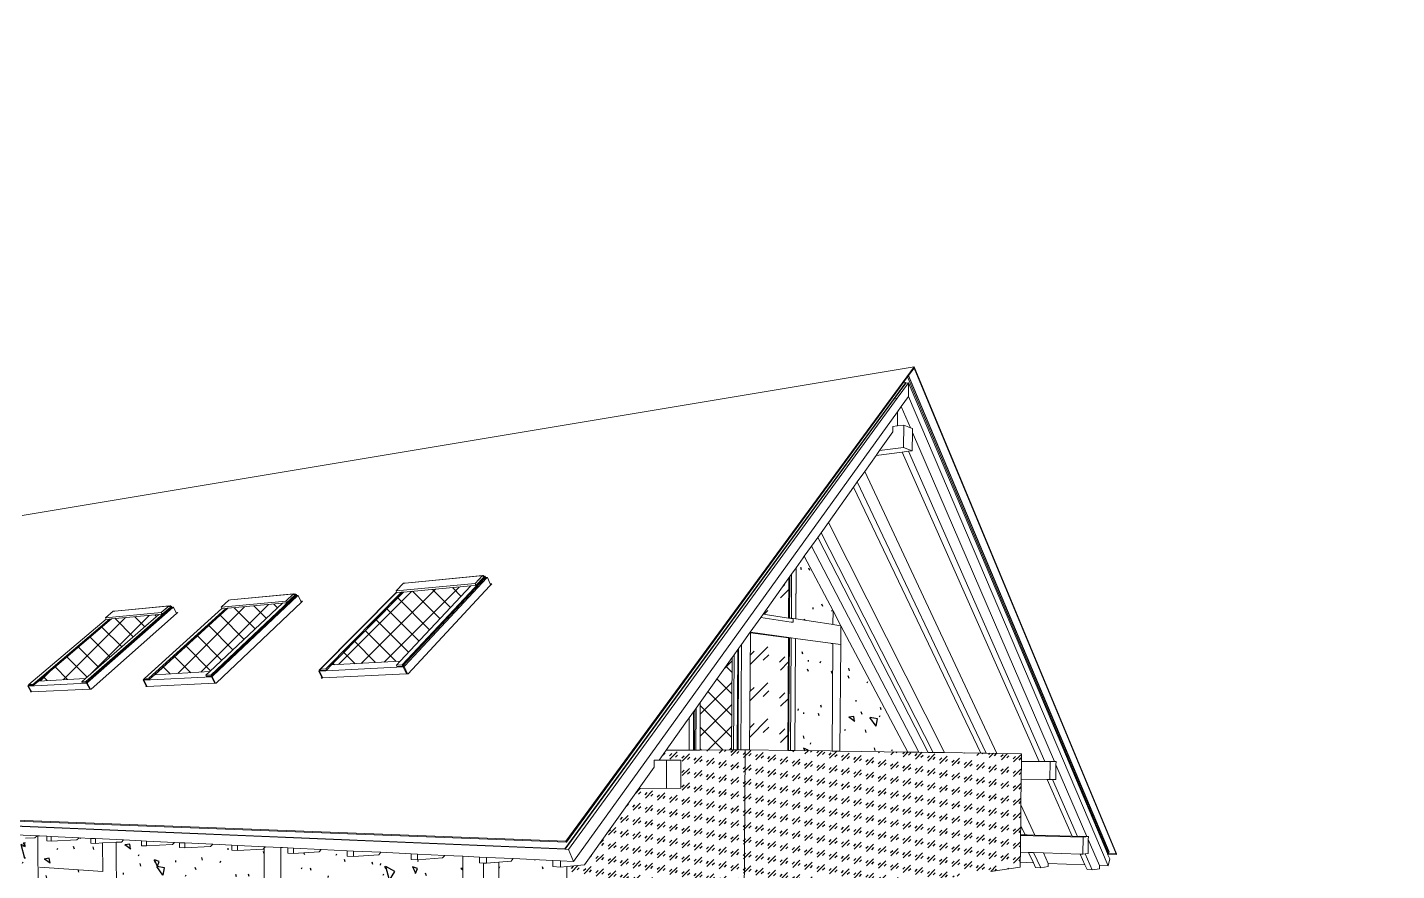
# Model space of a CAD drawing. Header units: millimetres. Extents: x 0 to 6720, y 0 to 297.
# Drawn here: x 1006.5 to 1274.7, y 131.9 to 297 of the extents above; entities that cross this region are included whole.
import ezdxf

# ---------------------------------------------------------------- set-up
doc = ezdxf.new("R2010")
doc.units = ezdxf.units.MM
doc.linetypes.add('K5LT32768', pattern=[0])
doc.layers.add('Системный слой', color=7, linetype='Continuous')
pattern_1 = [(45, (0, 0), (-2.12132, 2.12132), []), (135, (0, 0), (-2.12132, -2.12132), [])]

# ---------------------------------------------------------------- blocks, each defined once
blk = doc.blocks.new('U2')
at = {"layer": 'Системный слой', "color": 7, "linetype": 'K5LT32768', "lineweight": 18}
for p, q in [((1180.19, 230.56), (1005.46, 201.44)), ((1180.19, 230.56), (1111.99, 137.67)), ((1178.06, 227.38), (1178.92, 228.56)), ((1178.92, 228.56), (1179.07, 228.76)), ((1178.92, 228.56), (1218.28, 135.2)), ((1179.07, 228.76), (1179.1, 228.81)), ((1179.07, 228.76), (1218.34, 135.47)), ((1179.1, 228.81), (1180.19, 230.29)), ((1218.36, 135.54), (1179.1, 228.81)), ((1180.19, 230.56), (1180.19, 230.29)), ((1219.85, 135.18), (1180.19, 230.56)), ((1180.19, 230.29), (1219.77, 135.19)), ((1178.57, 227.46), (1111.8, 136.17)), ((1112.08, 137.43), (1178.06, 227.38)), ((1176.35, 224.3), (1178.57, 227.33)), ((1179.1, 227.41), (1176.89, 224.38)), ((1178.57, 227.46), (1178.06, 227.38)), ((1178.57, 227.46), (1178.57, 227.33)), ((1178.62, 227.34), (1178.57, 227.46)), ((1178.62, 227.34), (1178.57, 227.33)), ((1179.1, 227.41), (1178.62, 227.34)), ((1179.1, 227.41), (1179.08, 224.72)), ((1218.05, 135.21), (1179.1, 227.41)), ((1111.85, 136.06), (1176.35, 224.3)), ((1176.89, 224.38), (1112.49, 136.03)), ((1176.35, 224.3), (1176.89, 224.38)), ((1176.94, 221.75), (1177.67, 222.76)), ((1177.67, 222.76), (1179.08, 224.72)), ((1179.46, 218.6), (1177.67, 222.76)), ((1179.08, 224.72), (1218.19, 132.83)), ((1113.47, 133.66), (1176.94, 221.75)), ((1176.94, 221.75), (1176.92, 219.03)), ((1176.04, 217.8), (1173.43, 214.13)), ((1176.04, 217.8), (1176.05, 218.83)), ((1176.86, 218.95), (1176.05, 218.83)), ((1176.92, 219.03), (1176.86, 218.95)), ((1176.95, 218.96), (1176.86, 218.95)), ((1176.95, 218.96), (1176.92, 219.03)), ((1178.17, 219.14), (1176.95, 218.96)), ((1178.13, 214.76), (1178.17, 219.14)), ((1178.17, 219.14), (1179.46, 218.6)), ((1179.46, 218.6), (1179.87, 218.43)), ((1179.86, 217.68), (1179.83, 214.1)), ((1179.87, 218.43), (1179.86, 217.68)), ((1207.69, 153.26), (1179.86, 217.68)), ((1173.43, 214.13), (1178.13, 214.76)), ((1179.83, 214.1), (1178.13, 214.76)), ((1172.74, 213.17), (1170.51, 210.04)), ((1173.43, 214.13), (1172.74, 213.17)), ((1177.87, 213.84), (1172.74, 213.17)), ((1179.12, 214.01), (1177.87, 213.84)), ((1177.87, 213.84), (1204.67, 153.26)), ((1179.83, 214.1), (1179.12, 214.01)), ((1205.76, 153.26), (1179.12, 214.01)), ((1170.51, 210.04), (1169.05, 207.99)), ((1196.37, 154.84), (1170.51, 210.04)), ((1168.31, 206.95), (1163.41, 200.07)), ((1169.05, 207.99), (1168.31, 206.95)), ((1168.31, 206.95), (1193.26, 154.88)), ((1194.32, 154.87), (1169.05, 207.99)), ((1163.41, 200.07), (1161.97, 198.04)), ((1186.11, 154.99), (1163.41, 200.07)), ((1161.3, 197.1), (1160.11, 195.44)), ((1161.97, 198.04), (1161.3, 197.1)), ((1161.3, 197.1), (1182.94, 155.03)), ((1183.95, 155.02), (1161.97, 198.04)), ((1158.47, 193.13), (1157.07, 191.17)), ((1158.68, 193.43), (1158.47, 193.13)), ((1160.11, 195.44), (1158.68, 193.43)), ((1164.32, 182.75), (1158.68, 193.43)), ((1181.14, 155.06), (1160.11, 195.44)), ((1157.07, 191.17), (1156.2, 189.95)), ((1157, 181.19), (1157.07, 191.17)), ((1078.73, 186.66), (1080.21, 188.16)), ((1094.19, 188.1), (1078.73, 186.66)), ((1096.08, 189.39), (1079.95, 172.17)), ((1080.04, 171.97), (1096.16, 189.2)), ((1080.21, 188.16), (1080.5, 188.18)), ((1080.41, 171.99), (1096.52, 189.23)), ((1080.5, 188.18), (1095.64, 189.64)), ((1080.5, 188.18), (1080.51, 188.19)), ((1095.93, 189.68), (1080.51, 188.19)), ((1094.19, 188.1), (1095.64, 189.64)), ((1094.35, 187.71), (1094.19, 188.1)), ((1094.35, 187.71), (1095.9, 189.37)), ((1095.64, 189.64), (1095.72, 189.45)), ((1095.72, 189.45), (1095.93, 189.68)), ((1096.01, 189.49), (1095.9, 189.37)), ((1095.9, 189.37), (1096.08, 189.39)), ((1095.93, 189.68), (1096.01, 189.49)), ((1096.19, 189.51), (1096.01, 189.49)), ((1096.08, 189.39), (1096.19, 189.51)), ((1096.08, 189.39), (1096.16, 189.2)), ((1096.22, 189.21), (1096.16, 189.2)), ((1096.19, 189.51), (1096.28, 189.28)), ((1096.28, 189.28), (1096.22, 189.21)), ((1096.39, 189.22), (1096.22, 189.21)), ((1096.46, 189.29), (1096.28, 189.28)), ((1096.39, 189.22), (1096.46, 189.29)), ((1096.52, 189.23), (1096.39, 189.22)), ((1096.64, 189.31), (1096.46, 189.29)), ((1096.53, 189.2), (1096.52, 189.23)), ((1096.53, 189.2), (1096.64, 189.31)), ((1096.64, 189.31), (1097.15, 188.03)), ((1097.01, 187.55), (1097.18, 187.74)), ((1097.17, 187.74), (1097.01, 187.56)), ((1097.48, 188.06), (1097.15, 188.03)), ((1097.15, 188.03), (1097.23, 187.84)), ((1097.24, 187.82), (1097.17, 187.74)), ((1097.17, 187.74), (1097.18, 187.74)), ((1097.18, 187.74), (1097.28, 187.85)), ((1097.23, 187.84), (1097.28, 187.85)), ((1097.23, 187.84), (1097.24, 187.82)), ((1097.28, 187.85), (1097.48, 188.06)), ((1155.66, 189.19), (1150.62, 182.11)), ((1155.61, 181.33), (1155.66, 189.19)), ((1155.74, 189.3), (1155.66, 189.19)), ((1155.68, 181.32), (1155.74, 189.3)), ((1155.84, 189.45), (1155.74, 189.3)), ((1155.79, 181.3), (1155.84, 189.45)), ((1156.2, 189.95), (1155.84, 189.45)), ((1156.2, 189.95), (1156.14, 181.33)), ((1059.05, 185.85), (1042.43, 170.18)), ((1042.52, 170.01), (1059.13, 185.68)), ((1042.81, 170.02), (1059.43, 185.7)), ((1046.3, 184.89), (1058.63, 186.07)), ((1058.94, 186.11), (1046.31, 184.89)), ((1057.13, 184.66), (1058.63, 186.07)), ((1057.29, 184.32), (1058.91, 185.84)), ((1058.63, 186.07), (1058.71, 185.9)), ((1058.71, 185.9), (1058.94, 186.11)), ((1059.02, 185.94), (1058.91, 185.84)), ((1058.91, 185.84), (1059.05, 185.85)), ((1058.94, 186.11), (1059.02, 185.94)), ((1059.16, 185.95), (1059.02, 185.94)), ((1059.05, 185.85), (1059.16, 185.95)), ((1059.05, 185.85), (1059.13, 185.68)), ((1059.19, 185.68), (1059.13, 185.68)), ((1059.16, 185.95), (1059.26, 185.75)), ((1059.26, 185.75), (1059.19, 185.68)), ((1059.34, 185.7), (1059.19, 185.68)), ((1059.41, 185.76), (1059.26, 185.75)), ((1059.34, 185.7), (1059.41, 185.76)), ((1059.43, 185.7), (1059.34, 185.7)), ((1059.55, 185.78), (1059.41, 185.76)), ((1059.44, 185.67), (1059.43, 185.7)), ((1059.44, 185.67), (1059.55, 185.78)), ((1059.55, 185.78), (1060.09, 184.63)), ((1078.84, 186.43), (1063.68, 171.11)), ((1063.92, 171.32), (1078.85, 186.4)), ((1079.79, 186.38), (1064.99, 171.38)), ((1080.13, 186.41), (1066.08, 172.15)), ((1066.11, 172.15), (1080.17, 186.41)), ((1078.84, 186.43), (1078.73, 186.66)), ((1078.85, 186.4), (1078.84, 186.43)), ((1078.9, 186.3), (1078.85, 186.4)), ((1078.9, 186.3), (1079.79, 186.38)), ((1079.52, 172.88), (1093.38, 187.62)), ((1080.13, 186.41), (1079.79, 186.38)), ((1080.17, 186.41), (1080.13, 186.41)), ((1093.38, 187.62), (1080.17, 186.41)), ((1097.01, 187.56), (1081.11, 170.4)), ((1081.12, 170.4), (1097.01, 187.55)), ((1093.38, 187.62), (1094.35, 187.71)), ((1097.01, 187.56), (1097.01, 187.55)), ((1034.66, 183.52), (1017.96, 168.89)), ((1018.06, 168.73), (1034.74, 183.36)), ((1018.31, 168.74), (1035, 183.38)), ((1021.8, 181.38), (1023.32, 182.67)), ((1032.74, 182.4), (1021.8, 181.38)), ((1023.32, 182.67), (1023.62, 182.7)), ((1023.62, 182.7), (1034.26, 183.72)), ((1023.62, 182.7), (1023.63, 182.71)), ((1034.57, 183.76), (1023.63, 182.71)), ((1029.45, 169.5), (1044.61, 183.23)), ((1045.38, 183.22), (1030.32, 169.54)), ((1045.74, 183.26), (1031.43, 170.24)), ((1031.45, 170.25), (1045.77, 183.26)), ((1032.74, 182.4), (1034.26, 183.72)), ((1032.91, 182.08), (1032.74, 182.4)), ((1032.91, 182.08), (1034.54, 183.5)), ((1034.26, 183.72), (1034.34, 183.56)), ((1034.34, 183.56), (1034.57, 183.76)), ((1034.65, 183.6), (1034.54, 183.5)), ((1034.54, 183.5), (1034.66, 183.52)), ((1034.57, 183.76), (1034.65, 183.6)), ((1034.77, 183.61), (1034.65, 183.6)), ((1034.66, 183.52), (1034.77, 183.61)), ((1034.66, 183.52), (1034.74, 183.36)), ((1034.8, 183.36), (1034.74, 183.36)), ((1034.77, 183.61), (1034.87, 183.42)), ((1034.87, 183.42), (1034.8, 183.36)), ((1034.93, 183.37), (1034.8, 183.36)), ((1035, 183.43), (1034.87, 183.42)), ((1034.93, 183.37), (1035, 183.43)), ((1035, 183.38), (1034.93, 183.37)), ((1035.13, 183.45), (1035, 183.43)), ((1035.01, 183.35), (1035, 183.38)), ((1035.01, 183.35), (1035.13, 183.45)), ((1035.13, 183.45), (1035.67, 182.39)), ((1035.96, 182.41), (1035.67, 182.39)), ((1035.67, 182.39), (1035.75, 182.23)), ((1035.75, 182.23), (1035.96, 182.41)), ((1042.24, 170.84), (1056.51, 184.24)), ((1043.51, 168.6), (1060.18, 184.45)), ((1044.49, 183.49), (1046, 184.86)), ((1057.13, 184.66), (1044.49, 183.49)), ((1044.61, 183.23), (1044.49, 183.49)), ((1044.65, 183.16), (1044.61, 183.23)), ((1044.65, 183.16), (1045.38, 183.22)), ((1045.74, 183.26), (1045.38, 183.22)), ((1045.77, 183.26), (1045.74, 183.26)), ((1056.51, 184.24), (1045.77, 183.26)), ((1046, 184.86), (1046.3, 184.89)), ((1046.3, 184.89), (1046.31, 184.89)), ((1056.51, 184.24), (1057.29, 184.32)), ((1057.29, 184.32), (1057.13, 184.66)), ((1060.39, 184.66), (1060.09, 184.63)), ((1060.09, 184.63), (1060.17, 184.46)), ((1060.17, 184.46), (1060.18, 184.46)), ((1060.17, 184.46), (1060.18, 184.45)), ((1060.18, 184.46), (1060.39, 184.66)), ((1060.18, 184.45), (1060.18, 184.46)), ((1163.97, 182.73), (1164.32, 182.75)), ((1164.32, 182.75), (1164.3, 180.05)), ((1165.86, 179.83), (1164.32, 182.75)), ((1006.82, 168.3), (1021.94, 181.14)), ((1022.61, 181.13), (1007.56, 168.34)), ((1022.96, 181.17), (1008.67, 168.99)), ((1008.69, 169), (1022.99, 181.17)), ((1017.91, 169.5), (1032.23, 182.02)), ((1018.99, 167.43), (1035.75, 182.23)), ((1021.94, 181.14), (1021.8, 181.38)), ((1021.97, 181.08), (1021.94, 181.14)), ((1021.97, 181.08), (1022.61, 181.13)), ((1022.96, 181.17), (1022.61, 181.13)), ((1022.99, 181.17), (1022.96, 181.17)), ((1032.23, 182.02), (1022.99, 181.17)), ((1032.23, 182.02), (1032.91, 182.08)), ((1150.16, 181.47), (1148.09, 178.56)), ((1150.62, 182.11), (1150.16, 181.47)), ((1150.16, 181.47), (1156.13, 180.56)), ((1150.62, 182.11), (1155.61, 181.33)), ((1155.61, 181.33), (1155.68, 181.32)), ((1155.68, 181.32), (1155.79, 181.3)), ((1155.79, 181.3), (1156.14, 181.33)), ((1156.13, 181.25), (1156.49, 181.27)), ((1156.13, 180.56), (1156.48, 180.51)), ((1156.14, 181.33), (1156.49, 181.27)), ((1156.48, 180.51), (1156.49, 181.27)), ((1156.49, 181.27), (1157, 181.19)), ((1163.95, 180.11), (1157, 181.19)), ((1164.3, 180.05), (1163.95, 180.11)), ((1164.3, 180.05), (1165.86, 179.81)), ((1165.86, 179.81), (1165.85, 179.17)), ((1165.86, 179.81), (1165.86, 179.83)), ((1178.93, 155.09), (1165.86, 179.83)), ((1148.09, 178.56), (1146.39, 176.17)), ((1148.11, 178.46), (1147.97, 155.53)), ((1148.11, 178.56), (1148.09, 178.56)), ((1148.11, 178.56), (1148.11, 178.49)), ((1148.11, 178.56), (1156.12, 177.48)), ((1148.11, 178.49), (1155.76, 177.46)), ((1148.11, 178.49), (1148.11, 178.47)), ((1155.65, 177.45), (1148.11, 178.47)), ((1148.11, 178.47), (1148.11, 178.46)), ((1148.11, 178.46), (1155.58, 177.45)), ((1155.43, 155.42), (1155.58, 177.45)), ((1155.5, 155.42), (1155.65, 177.45)), ((1155.65, 177.45), (1155.58, 177.45)), ((1155.61, 155.42), (1155.76, 177.46)), ((1155.65, 177.45), (1155.76, 177.46)), ((1155.76, 177.46), (1156.12, 177.48)), ((1156.12, 177.48), (1155.97, 155.42)), ((1156.98, 177.36), (1156.12, 177.48)), ((1156.82, 155.4), (1156.98, 177.3)), ((1156.98, 177.3), (1156.98, 177.36)), ((1156.98, 177.36), (1164.27, 176.38)), ((1165.85, 179.17), (1165.83, 176.17)), ((1145.68, 175.18), (1144.92, 174.11)), ((1145.56, 155.53), (1145.68, 175.18)), ((1145.67, 155.53), (1145.79, 175.33)), ((1145.79, 175.33), (1145.68, 175.18)), ((1145.7, 155.53), (1145.82, 175.38)), ((1145.82, 175.38), (1145.79, 175.33)), ((1146.02, 175.65), (1145.82, 175.38)), ((1146.39, 176.17), (1146.02, 175.65)), ((1146.39, 176.17), (1146.26, 155.53)), ((1163.92, 176.36), (1164.27, 176.38)), ((1164.27, 176.38), (1164.11, 155.3)), ((1165.83, 176.17), (1164.27, 176.38)), ((1165.67, 155.28), (1165.83, 176.17)), ((1080.12, 171.81), (1063.74, 170.96)), ((1065.1, 171.15), (1066.08, 172.15)), ((1066.11, 172.15), (1066.08, 172.15)), ((1066.09, 172.12), (1066.11, 172.15)), ((1066.11, 172.15), (1079.52, 172.88)), ((1078.79, 172.11), (1079.52, 172.88)), ((1079.95, 172.17), (1078.79, 172.11)), ((1078.79, 172.11), (1078.9, 171.87)), ((1078.9, 171.87), (1080.24, 171.94)), ((1079.95, 172.17), (1080.04, 171.97)), ((1080.04, 171.97), (1080.41, 171.99)), ((1080.12, 171.81), (1080.24, 171.94)), ((1080.12, 171.81), (1080.3, 171.82)), ((1080.75, 170.39), (1080.12, 171.81)), ((1080.42, 171.95), (1080.24, 171.94)), ((1080.3, 171.82), (1080.42, 171.95)), ((1080.94, 170.39), (1080.3, 171.82)), ((1080.42, 171.95), (1080.41, 171.99)), ((1144.55, 173.59), (1138.31, 164.83)), ((1144.44, 155.52), (1144.55, 173.59)), ((1144.92, 174.11), (1144.55, 173.59)), ((1144.81, 155.53), (1144.92, 174.11)), ((1007.67, 168.15), (1008.67, 168.99)), ((1008.66, 168.97), (1008.69, 169)), ((1008.69, 169), (1008.67, 168.99)), ((1008.69, 169), (1017.91, 169.5)), ((1017.16, 168.85), (1017.91, 169.5)), ((1029.29, 169.28), (1029.17, 169.17)), ((1029.17, 169.17), (1029.3, 169.17)), ((1029.17, 169.17), (1029.78, 168.02)), ((1029.46, 169.48), (1029.27, 169.31)), ((1029.27, 169.31), (1029.54, 169.33)), ((1029.29, 169.28), (1029.27, 169.31)), ((1029.43, 169.29), (1029.29, 169.28)), ((1042.56, 169.86), (1029.3, 169.17)), ((1029.43, 169.29), (1029.3, 169.17)), ((1029.3, 169.17), (1029.96, 167.95)), ((1029.43, 169.29), (1030.43, 169.34)), ((1029.45, 169.5), (1030.32, 169.54)), ((1029.46, 169.48), (1029.45, 169.5)), ((1029.54, 169.33), (1029.46, 169.48)), ((1030.32, 169.54), (1030.43, 169.34)), ((1030.43, 169.34), (1031.43, 170.24)), ((1031.45, 170.25), (1031.43, 170.24)), ((1031.43, 170.22), (1031.45, 170.25)), ((1031.45, 170.25), (1042.24, 170.84)), ((1041.49, 170.13), (1042.24, 170.84)), ((1042.43, 170.18), (1041.49, 170.13)), ((1041.49, 170.13), (1041.6, 169.92)), ((1041.6, 169.92), (1042.68, 169.98)), ((1042.43, 170.18), (1042.52, 170.01)), ((1042.52, 170.01), (1042.81, 170.02)), ((1042.56, 169.86), (1042.68, 169.98)), ((1042.56, 169.86), (1042.71, 169.87)), ((1043.22, 168.59), (1042.56, 169.86)), ((1042.83, 169.99), (1042.68, 169.98)), ((1042.71, 169.87), (1042.83, 169.99)), ((1043.36, 168.59), (1042.71, 169.87)), ((1042.83, 169.99), (1042.81, 170.02)), ((1063.69, 171.08), (1063.57, 170.95)), ((1063.57, 170.95), (1063.74, 170.96)), ((1063.57, 170.95), (1064.17, 169.7)), ((1063.68, 171.11), (1064.01, 171.13)), ((1063.69, 171.08), (1063.68, 171.11)), ((1063.86, 171.08), (1063.69, 171.08)), ((1063.86, 171.08), (1063.74, 170.96)), ((1063.74, 170.96), (1064.38, 169.6)), ((1063.86, 171.08), (1065.1, 171.15)), ((1063.92, 171.32), (1064.99, 171.38)), ((1064.01, 171.13), (1063.92, 171.32)), ((1064.17, 169.7), (1064.05, 169.59)), ((1064.05, 169.59), (1064.22, 169.59)), ((1064.17, 169.7), (1064.22, 169.59)), ((1064.22, 169.59), (1064.38, 169.6)), ((1064.38, 169.6), (1080.75, 170.39)), ((1064.99, 171.38), (1065.1, 171.15)), ((1080.75, 170.39), (1080.94, 170.39)), ((1080.94, 170.39), (1081.11, 170.4)), ((1081.11, 170.4), (1081.12, 170.4)), ((1006.69, 168.1), (1006.57, 167.99)), ((1006.57, 167.99), (1006.68, 168)), ((1006.57, 167.99), (1007.19, 166.93)), ((1006.83, 168.27), (1006.67, 168.13)), ((1006.67, 168.13), (1006.91, 168.14)), ((1006.69, 168.1), (1006.67, 168.13)), ((1018.08, 168.59), (1006.68, 168)), ((1006.81, 168.11), (1006.68, 168)), ((1006.68, 168), (1007.34, 166.87)), ((1006.81, 168.11), (1006.69, 168.1)), ((1006.81, 168.11), (1007.67, 168.15)), ((1006.82, 168.3), (1007.56, 168.34)), ((1006.83, 168.27), (1006.82, 168.3)), ((1006.91, 168.14), (1006.83, 168.27)), ((1007.19, 166.93), (1007.11, 166.86)), ((1007.11, 166.86), (1007.23, 166.86)), ((1007.19, 166.93), (1007.23, 166.86)), ((1007.23, 166.86), (1007.34, 166.87)), ((1007.34, 166.87), (1018.74, 167.41)), ((1007.56, 168.34), (1007.67, 168.15)), ((1017.96, 168.89), (1017.16, 168.85)), ((1017.16, 168.85), (1017.27, 168.65)), ((1017.27, 168.65), (1018.2, 168.7)), ((1017.96, 168.89), (1018.06, 168.73)), ((1018.06, 168.73), (1018.31, 168.74)), ((1018.08, 168.59), (1018.2, 168.7)), ((1018.08, 168.59), (1018.2, 168.6)), ((1018.74, 167.41), (1018.08, 168.59)), ((1018.33, 168.71), (1018.2, 168.7)), ((1018.2, 168.6), (1018.33, 168.71)), ((1018.86, 167.42), (1018.2, 168.6)), ((1018.33, 168.71), (1018.31, 168.74)), ((1018.74, 167.41), (1018.86, 167.42)), ((1018.86, 167.42), (1018.99, 167.43)), ((1029.78, 168.02), (1029.69, 167.94)), ((1029.69, 167.94), (1029.83, 167.95)), ((1029.78, 168.02), (1029.83, 167.95)), ((1029.83, 167.95), (1029.96, 167.95)), ((1029.96, 167.95), (1043.22, 168.59)), ((1043.22, 168.59), (1043.36, 168.59)), ((1043.36, 168.59), (1043.51, 168.6)), ((1137.49, 163.68), (1137.21, 163.29)), ((1137.49, 163.68), (1137.45, 155.48)), ((1138.31, 164.83), (1137.49, 163.68)), ((1138.31, 164.83), (1138.26, 155.48)), ((1135.76, 161.25), (1131.62, 155.44)), ((1136.14, 161.79), (1135.76, 161.25)), ((1136.14, 161.79), (1136.11, 155.47)), ((1136.99, 162.98), (1136.14, 161.79)), ((1136.99, 162.98), (1136.95, 155.48)), ((1137.21, 163.29), (1136.99, 162.98)), ((1137.17, 155.48), (1137.21, 163.29)), ((1129.27, 152.15), (1129.28, 153.53)), ((1129.28, 153.53), (1130.26, 153.53)), ((1131.62, 155.44), (1130.26, 153.53)), ((1130.26, 153.53), (1131.71, 153.53)), ((1135.73, 155.47), (1131.62, 155.44)), ((1131.69, 147.97), (1131.71, 153.53)), ((1131.71, 153.53), (1134.51, 153.52)), ((1134.51, 153.52), (1134.48, 148.04)), ((1136.11, 155.47), (1135.73, 155.47)), ((1136.95, 155.48), (1136.11, 155.47)), ((1137.17, 155.48), (1136.95, 155.48)), ((1137.45, 155.48), (1137.17, 155.48)), ((1138.26, 155.48), (1137.45, 155.48)), ((1144.44, 155.52), (1138.26, 155.48)), ((1144.81, 155.53), (1144.44, 155.52)), ((1145.56, 155.53), (1144.81, 155.53)), ((1145.67, 155.53), (1145.56, 155.53)), ((1145.7, 155.53), (1145.67, 155.53)), ((1145.9, 155.53), (1145.7, 155.53)), ((1146.26, 155.53), (1145.9, 155.53)), ((1147.07, 155.54), (1146.26, 155.53)), ((1147.07, 155.54), (1146.88, 124.7)), ((1147.31, 155.54), (1147.07, 155.54)), ((1147.31, 155.54), (1147.97, 155.53)), ((1147.97, 155.53), (1155.43, 155.42)), ((1155.43, 155.42), (1155.5, 155.42)), ((1155.5, 155.42), (1155.61, 155.42)), ((1155.61, 155.42), (1155.97, 155.42)), ((1155.97, 155.42), (1156.82, 155.4)), ((1156.82, 155.4), (1163.77, 155.31)), ((1163.77, 155.31), (1164.11, 155.3)), ((1164.11, 155.3), (1165.67, 155.28)), ((1165.67, 155.28), (1178.6, 155.09)), ((1178.6, 155.09), (1178.93, 155.09)), ((1178.93, 155.09), (1181.14, 155.06)), ((1181.14, 155.06), (1182.94, 155.03)), ((1182.94, 155.03), (1183.95, 155.02)), ((1183.95, 155.02), (1186.11, 154.99)), ((1186.11, 154.99), (1193.26, 154.88)), ((1193.26, 154.88), (1194.32, 154.87)), ((1194.32, 154.87), (1196.37, 154.84)), ((1196.37, 154.84), (1201.21, 154.77)), ((1201.16, 149.76), (1201.2, 153.26)), ((1201.2, 153.26), (1201.21, 154.77)), ((1201.2, 153.26), (1204.67, 153.26)), ((1204.67, 153.26), (1205.76, 153.26)), ((1205.76, 153.26), (1206.84, 153.27)), ((1206.84, 153.27), (1206.8, 149.72)), ((1206.84, 153.27), (1207.69, 153.26)), ((1207.69, 153.26), (1207.98, 153.26)), ((1207.97, 152.61), (1207.98, 153.26)), ((1129.27, 152.15), (1126.34, 148.03)), ((1207.94, 149.75), (1207.97, 152.61)), ((1214.03, 138.57), (1207.97, 152.61)), ((1126.34, 148.03), (1115.63, 133)), ((1126.34, 148.03), (1131.69, 147.97)), ((1134.48, 148.04), (1131.69, 147.97)), ((1201.11, 144.74), (1201.16, 149.76)), ((1206.24, 149.72), (1201.16, 149.76)), ((1206.24, 149.72), (1211.14, 138.65)), ((1206.8, 149.72), (1206.24, 149.72)), ((1206.8, 149.72), (1207.31, 149.73)), ((1207.31, 149.73), (1207.94, 149.75)), ((1212.21, 138.57), (1207.31, 149.73)), ((1111.99, 137.67), (929.48, 144.6)), ((1111.8, 136.17), (931.76, 143.69)), ((931.81, 143.62), (1111.85, 136.06)), ((932.63, 144.35), (1112.08, 137.43)), ((1201.06, 140.68), (1201.11, 144.74)), ((1203.86, 138.85), (1201.11, 144.74)), ((1201.04, 138.89), (1201.06, 140.68)), ((1201.93, 138.86), (1201.06, 140.68)), ((1002.93, 138.95), (1008.41, 138.69)), ((1006.14, 138.22), (1008, 138.3)), ((1008.41, 138.69), (1008, 138.3)), ((1008.41, 138.69), (1008.55, 138.68)), ((1008.62, 126.7), (1008.55, 138.68)), ((1008.55, 138.68), (1008.87, 138.67)), ((1008.87, 138.67), (1010.3, 138.6)), ((1010.3, 138.6), (1011.14, 138.56)), ((1010.3, 137.7), (1010.3, 138.6)), ((1011.14, 137.66), (1010.3, 137.7)), ((1011.14, 138.56), (1011.14, 137.66)), ((1011.14, 138.56), (1016.64, 138.29)), ((1016.23, 137.89), (1011.14, 137.66)), ((1016.64, 138.29), (1016.23, 137.89)), ((1016.64, 138.29), (1018.94, 138.18)), ((1018.94, 138.18), (1018.94, 137.26)), ((1019.83, 138.14), (1018.94, 138.18)), ((1018.94, 137.26), (1019.83, 137.22)), ((1019.83, 137.22), (1019.83, 138.14)), ((1019.83, 138.14), (1025.34, 137.88)), ((1019.83, 137.22), (1021.24, 137.29)), ((1021.24, 137.29), (1023.9, 137.42)), ((1021.24, 137.29), (1021.26, 131.73)), ((1023.9, 137.42), (1024.22, 137.43)), ((1023.9, 137.42), (1023.96, 125.34)), ((1024.22, 137.43), (1024.92, 137.47)), ((1025.34, 137.88), (1024.92, 137.47)), ((1025.34, 137.88), (1028.89, 137.71)), ((1028.89, 137.71), (1029.84, 137.66)), ((1028.89, 137.71), (1028.89, 136.76)), ((1029.84, 136.71), (1029.84, 137.66)), ((1029.84, 137.66), (1035.34, 137.4)), ((1029.84, 136.71), (1034.93, 136.97)), ((1035.34, 137.4), (1034.93, 136.97)), ((1035.34, 137.4), (1036.33, 137.35)), ((1036.33, 137.35), (1036.33, 136.38)), ((1037.32, 137.3), (1036.33, 137.35)), ((1037.33, 136.33), (1037.32, 137.3)), ((1037.32, 137.3), (1042.82, 137.04)), ((1042.82, 137.04), (1042.41, 136.61)), ((1042.82, 137.04), (1046.58, 136.86)), ((1046.58, 136.86), (1047.64, 136.81)), ((1046.58, 135.86), (1046.58, 136.86)), ((1047.64, 136.81), (1047.64, 135.8)), ((1047.64, 136.81), (1053.12, 136.55)), ((1111.99, 137.67), (1112.08, 137.43)), ((1201.01, 135.51), (1201.04, 138.79)), ((1201.04, 138.89), (1201.93, 138.86)), ((1201.04, 138.79), (1201.04, 138.89)), ((1213.28, 138.44), (1201.04, 138.79)), ((1201.93, 138.86), (1202.3, 138.9)), ((1203.86, 138.85), (1202.3, 138.9)), ((1211.14, 138.65), (1203.86, 138.85)), ((1211.14, 138.65), (1211.16, 138.6)), ((1211.16, 138.6), (1212.21, 138.57)), ((1212.21, 138.57), (1212.56, 138.61)), ((1214.03, 138.57), (1212.56, 138.61)), ((1213.24, 135.08), (1213.28, 138.44)), ((1213.28, 138.44), (1214.31, 138.56)), ((1214.31, 138.56), (1214.03, 138.57)), ((1214.3, 137.95), (1214.27, 135.23)), ((1214.31, 138.56), (1214.3, 137.95)), ((1216.48, 132.9), (1214.3, 137.95)), ((1028.89, 136.76), (1029.84, 136.71)), ((1036.33, 136.38), (1037.33, 136.33)), ((1037.33, 136.33), (1042.41, 136.61)), ((1047.64, 135.8), (1046.58, 135.86)), ((1052.7, 136.1), (1047.64, 135.8)), ((1052.9, 136.31), (1052.7, 136.1)), ((1053.12, 136.55), (1052.9, 136.31)), ((1052.91, 129.56), (1052.9, 136.31)), ((1053.12, 136.55), (1056.15, 136.4)), ((1056.17, 122.49), (1056.15, 136.4)), ((1056.15, 136.4), (1056.46, 136.39)), ((1056.46, 136.39), (1057.5, 136.34)), ((1057.5, 136.34), (1057.5, 135.3)), ((1058.63, 136.29), (1057.5, 136.34)), ((1057.5, 135.3), (1058.63, 135.24)), ((1058.63, 135.24), (1058.63, 136.29)), ((1058.63, 136.29), (1064.07, 136.02)), ((1058.63, 135.24), (1063.66, 135.56)), ((1064.07, 136.02), (1063.66, 135.56)), ((1064.07, 136.02), (1069.16, 135.78)), ((1069.16, 135.78), (1070.37, 135.72)), ((1069.16, 135.78), (1069.16, 134.71)), ((1069.16, 134.71), (1070.37, 134.65)), ((1070.37, 134.65), (1070.37, 135.72)), ((1070.37, 135.72), (1075.76, 135.47)), ((1070.37, 134.65), (1075.35, 134.98)), ((1075.76, 135.47), (1075.35, 134.98)), ((1075.76, 135.47), (1081.65, 135.18)), ((1081.65, 135.18), (1082.94, 135.12)), ((1081.65, 135.18), (1081.65, 134.07)), ((1082.94, 134.01), (1082.94, 135.12)), ((1082.94, 135.12), (1088.25, 134.87)), ((1082.94, 134.01), (1087.85, 134.37)), ((1088.25, 134.87), (1087.85, 134.37)), ((1088.25, 134.87), (1091.83, 134.7)), ((1091.83, 134.7), (1091.82, 126.9)), ((1091.83, 134.7), (1095.04, 134.54)), ((1095.04, 134.54), (1096.43, 134.48)), ((1095.04, 134.54), (1095.04, 133.39)), ((1096.43, 133.32), (1096.43, 134.48)), ((1096.43, 134.48), (1101.64, 134.23)), ((1101.64, 134.23), (1101.25, 133.71)), ((1101.64, 134.23), (1109.44, 133.85)), ((1111.8, 136.17), (1111.85, 136.06)), ((1112.49, 136.03), (1111.85, 136.06)), ((1112.49, 136.03), (1113.47, 133.66)), ((1200.99, 133.51), (1201.01, 135.51)), ((1201.01, 135.51), (1202.57, 135.46)), ((1202.57, 135.46), (1203.55, 133.41)), ((1202.57, 135.46), (1203.56, 135.42)), ((1204.98, 132.44), (1203.56, 135.42)), ((1203.56, 135.42), (1205.5, 135.36)), ((1206.47, 133.3), (1205.5, 135.36)), ((1205.5, 135.36), (1212.71, 135.1)), ((1212.71, 135.1), (1213.63, 133.01)), ((1212.71, 135.1), (1213.24, 135.08)), ((1213.71, 135.15), (1213.24, 135.08)), ((1214.27, 135.23), (1213.71, 135.15)), ((1215.08, 132.02), (1213.71, 135.15)), ((1218.28, 135.2), (1218.05, 135.21)), ((1218.09, 135.11), (1218.05, 135.21)), ((1219.82, 135.05), (1218.09, 135.11)), ((1218.49, 134.18), (1218.09, 135.11)), ((1218.19, 132.83), (1218.49, 134.18)), ((1218.28, 135.2), (1218.29, 135.24)), ((1218.29, 135.24), (1218.34, 135.47)), ((1218.29, 135.24), (1219.77, 135.19)), ((1218.34, 135.47), (1218.36, 135.54)), ((1219.77, 135.19), (1219.82, 135.05)), ((1219.82, 135.05), (1219.85, 135.18)), ((1021.26, 131.73), (1008.9, 132.58)), ((1081.65, 134.07), (1082.94, 134.01)), ((1095.04, 133.39), (1095.87, 133.35)), ((1095.87, 133.35), (1095.84, 118.98)), ((1095.87, 133.35), (1096.43, 133.32)), ((1096.43, 133.32), (1098.87, 133.52)), ((1098.85, 126.97), (1098.87, 133.52)), ((1098.87, 133.52), (1101.25, 133.71)), ((1109.44, 133.85), (1110.94, 133.78)), ((1109.44, 133.85), (1109.44, 132.66)), ((1109.44, 132.66), (1110.94, 132.58)), ((1110.94, 132.58), (1110.94, 133.78)), ((1110.94, 133.78), (1113.47, 133.66)), ((1110.94, 132.58), (1112.2, 132.7)), ((1112.19, 128.4), (1112.2, 132.7)), ((1112.2, 132.7), (1115.63, 133)), ((1200.98, 132.58), (1195.24, 131.74)), ((1200.98, 132.58), (1200.99, 133.51)), ((1203.55, 133.41), (1200.99, 133.51)), ((1203.55, 133.41), (1203.99, 132.48)), ((1203.99, 132.48), (1204.98, 132.44)), ((1206.46, 132.67), (1204.98, 132.44)), ((1206.46, 132.67), (1206.47, 133.3)), ((1213.63, 133.01), (1206.47, 133.3)), ((1213.63, 133.01), (1214.05, 132.07)), ((1214.05, 132.07), (1215.08, 132.02)), ((1216.47, 132.26), (1215.08, 132.02)), ((1216.47, 132.26), (1216.48, 132.9)), ((1218.19, 132.83), (1216.48, 132.9))]:
    blk.add_line(p, q, dxfattribs=at)

msp = doc.modelspace()

# ---------------------------------------------------------------- hatches: boundary and pattern name
at = {"layer": 'Системный слой'}
h = msp.add_hatch(dxfattribs=at)
h.set_pattern_fill('', angle=40, style=0, pattern_type=0)
h.set_pattern_definition([(40, (7.66, 6.428), (-20.5692, 24.5134), [2, -30]), (130, (9.193, 7.713), (-24.5134, -20.5692), [2, -30]), (85, (7.66, 6.428), (-20.56883, 24.51297), [2.828, -42.426]), (60, (9.193, 7.713), (-27.7128, 16), [2, -30]), (150, (10.192, 9.445), (-16, -27.7128), [2, -30]), (105, (9.193, 7.713), (-27.7123, 15.9997), [2.828, -42.426]), (80, (16.853, 14.141), (-26.0974, 4.6017), [1.5, -25]), (170, (17.114, 15.618), (-4.6017, -26.0974), [1.5, -25]), (125, (16.853, 14.141), (-26.09695, 4.6016), [2.121, -35.355]), (100, (-18.796, -15.771), (-15.75692, -2.77837), [1, -15]), (190, (-18.97, -14.787), (2.77837, -15.75692), [1, -15]), (145, (-18.796, -15.771), (-15.75733, -2.77844), [1.414, -21.213]), (70, (1.233, 14.088), (-15.03508, 5.47232), [1, -15]), (160, (1.575, 15.028), (-5.47232, -15.03508), [1, -15]), (115, (1.233, 14.088), (-15.03547, 5.47246), [1.414, -21.213]), (85, (0, 0), (-9.35186, 7.84492), [0.3, -10]), (65, (0, 0), (-2.418448, 6.64463), [0.3, -10]), (105, (0, 0), (-6.193075, 7.658056), [0.5, -12]), (110, (0, 0), (-7.94593, 1.36463), [0.5, -7])])
h.paths.add_polyline_path([(979.11608, 125.79406), (979.41303, 89.01631), (1006.46098, 82.52675), (1006.46016, 82.66931), (1006.22688, 123.03717), (979.42771, 125.76237)])
h.paths.add_polyline_path([(1006.17067, 132.76457), (1006.13915, 138.21809), (1002.93137, 138.07756), (1002.13511, 138.11806), (1002.12979, 138.98879), (1000.62227, 139.06093), (1000.21098, 138.68323), (995.16121, 138.4728), (994.40708, 138.51116), (994.40134, 139.35861), (993.2317, 139.41457), (992.82243, 139.04702), (987.79743, 138.84738), (987.08218, 138.88376), (987.07608, 139.70912), (986.21219, 139.75046), (985.80526, 139.39252), (980.80903, 139.20286), (980.12973, 139.23742), (980.12678, 139.60739), (979.31652, 139.5776), (979.00488, 139.56614), (979.04795, 134.23271), (979.0877, 129.3087), (1006.2045, 126.90987), (1006.2042, 126.96258)])
h.paths.add_polyline_path([(1021.26177, 131.73139), (1021.23676, 137.28631), (1019.83338, 137.21779), (1018.94152, 137.26316), (1018.93719, 138.18455), (1016.64068, 138.29444), (1016.22657, 137.89467), (1011.14253, 137.65987), (1010.3005, 137.7027), (1010.29565, 138.59805), (1008.86634, 138.66645), (1008.54829, 138.68166), (1008.61511, 126.69662), (1021.28948, 125.57541), (1021.28923, 125.63083)])
h.paths.add_polyline_path([(1034.93025, 136.97375), (1029.83998, 136.70878), (1028.88897, 136.75716), (1028.8853, 137.70852), (1025.3396, 137.87819), (1024.92485, 137.46639), (1024.22338, 137.43214), (1023.90452, 137.41657), (1023.95616, 125.3395), (1052.92338, 122.77698), (1052.92327, 122.83808), (1052.91101, 129.56459), (1052.89872, 136.31274), (1052.70265, 136.09869), (1047.64026, 135.80333), (1046.57936, 135.85729), (1046.57699, 136.86197), (1042.82283, 137.0416), (1042.4087, 136.60553), (1037.32614, 136.32798), (1036.32965, 136.37867), (1036.32651, 137.35246), (1035.34496, 137.39943)])
h.paths.add_polyline_path([(1091.81806, 126.9009), (1091.82955, 134.6966), (1088.25312, 134.86773), (1087.85246, 134.36801), (1082.94256, 134.00759), (1081.64603, 134.07354), (1081.64671, 135.18386), (1075.75934, 135.46557), (1075.35327, 134.98344), (1070.3743, 134.64691), (1069.16435, 134.70845), (1069.16388, 135.78117), (1064.07194, 136.02482), (1063.66198, 135.55909), (1058.63323, 135.24415), (1057.50149, 135.30171), (1057.5, 136.33929), (1056.46391, 136.38887), (1056.14792, 136.40399), (1056.16944, 122.48982), (1091.80691, 119.33722), (1091.80701, 119.40531)])
h.paths.add_polyline_path([(1091.79954, 114.33531), (1056.49198, 117.92573), (1056.17645, 117.95781), (1056.24973, 70.58104), (1091.72251, 62.07013), (1091.72278, 62.25386)])
h.paths.add_polyline_path([(1052.96298, 101.03623), (1024.35948, 105.39865), (1024.04121, 105.44719), (1024.15736, 78.2809), (1053.01705, 71.35665), (1053.01675, 71.52171)])
h.paths.add_polyline_path([(1029.90946, 108.81272), (1029.86482, 120.63344), (1024.29234, 121.2001), (1023.97372, 121.2325), (1024.0237, 109.54321), (1029.9098, 108.72311)])
h.paths.add_polyline_path([(1095.73883, 61.1065), (1095.83475, 113.92497), (1093.80642, 114.13122), (1091.79954, 114.33531), (1091.72278, 62.25386), (1091.72251, 62.07013)])
h.paths.add_polyline_path([(1123.5262, 71.58491), (1123.72179, 118.38489), (1123.3344, 118.32293), (1098.82645, 114.40342), (1098.71898, 62.477), (1098.71847, 62.2301)])
h.paths.add_polyline_path([(1145.61377, 79.91397), (1145.77468, 106.48723), (1145.40851, 106.39942), (1125.99517, 101.74407), (1125.86795, 72.68679), (1125.86699, 72.46761)])
h.paths.add_polyline_path([(1163.59215, 86.69348), (1163.7749, 110.80371), (1163.42887, 110.72073), (1147.6647, 106.94046), (1147.50237, 80.82274), (1147.50115, 80.62569)])
h.paths.add_polyline_path([(1165.434, 124.6087), (1165.14752, 87.45847), (1165.14614, 87.27948), (1178.51046, 92.31907), (1178.79285, 124.24992), (1178.69852, 124.2331), (1178.46609, 124.24737), (1177.68206, 124.29552), (1177.67993, 124.05148), (1176.82115, 123.89835)])
h.paths.add_polyline_path([(1180.12194, 127.40486), (1179.81365, 92.97389), (1179.81219, 92.80994), (1186.07579, 95.1719), (1186.37897, 127.13954), (1186.06273, 127.1567), (1180.46846, 127.46028)])
h.paths.add_polyline_path([(1165.83161, 176.16867), (1165.67051, 155.27802), (1178.59914, 155.09275), (1178.9303, 155.08801), (1165.85987, 179.83443), (1165.85969, 179.81047), (1165.85474, 179.17038)])
h.paths.add_polyline_path([(1109.44024, 133.85392), (1101.63967, 134.22718), (1101.24626, 133.70854), (1098.86601, 133.51736), (1098.85245, 126.96507), (1112.18988, 128.40034), (1112.20362, 132.69592), (1110.93681, 132.5836), (1109.4367, 132.6599)])
h.paths.add_polyline_path([(1112.18988, 128.40034), (1098.85245, 126.96507), (1098.83697, 119.488), (1098.83678, 119.39651), (1123.02579, 122.76204), (1142.26634, 121.35068), (1145.31442, 121.1271), (1145.38749, 121.12174), (1145.49715, 121.11369), (1145.86308, 121.08685), (1147.75176, 120.94831), (1155.19233, 120.40252), (1155.26324, 120.39732), (1155.36965, 120.38951), (1155.72471, 120.36347), (1156.40875, 120.31329), (1156.62577, 120.29737), (1156.66611, 126.08618), (1147.1186, 124.68672), (1146.88419, 124.70192), (1122.65224, 126.27305), (1112.18524, 126.9517)])
h.paths.add_polyline_path([(1164.11218, 155.30035), (1164.27193, 176.37932), (1156.97633, 177.36466), (1156.97586, 177.29703), (1156.82341, 155.4048), (1163.7655, 155.30532)])
h.paths.add_polyline_path([(1157.07249, 191.17281), (1157.003, 181.19326), (1163.95277, 180.1082), (1164.2998, 180.05402), (1164.32023, 182.74946), (1158.67961, 193.42896), (1158.46619, 193.12935)])
h = msp.add_hatch(dxfattribs=at)
h.set_pattern_fill('', angle=45, style=0, pattern_type=0)
h.set_pattern_definition([(45, (0, 0), (4e-16, 7.071068), [5, -3.5]), (45, (2.6517, 0.884), (4e-16, 7.071068), [1.5, -7]), (45, (-0.177, 1.591), (4e-16, 7.071068), [1.5, -7])])
h.paths.add_polyline_path([(1148.10918, 178.45591), (1147.9667, 155.53171), (1155.4321, 155.42473), (1155.58289, 177.45068)])
h.paths.add_polyline_path([(1155.60946, 181.33195), (1155.66329, 189.19452), (1150.61633, 182.10938)])
h.paths.add_polyline_path([(1145.25085, 110.54724), (1145.31442, 121.1271), (1142.26634, 121.35068), (1136.97579, 120.50458), (1136.91335, 108.72812)])
h.paths.add_polyline_path([(1147.75176, 120.94831), (1147.69042, 111.07952), (1155.13963, 112.70483), (1155.19233, 120.40252)])
h = msp.add_hatch(dxfattribs=at)
h.set_pattern_fill('', angle=45, style=0, pattern_type=0)
h.set_pattern_definition(pattern_1)
h.paths.add_polyline_path([(1022.98577, 181.16895), (1008.68907, 168.9955), (1017.91053, 169.50171), (1032.23152, 182.01682)])
h.paths.add_polyline_path([(1045.76693, 183.25806), (1031.45455, 170.24521), (1042.23914, 170.83723), (1056.50715, 184.24298)])
h.paths.add_polyline_path([(1079.52172, 172.88384), (1093.38232, 187.62454), (1080.16586, 186.41254), (1066.11362, 172.14781)])
h.paths.add_polyline_path([(1033.71566, 111.3691), (1051.49104, 109.06886), (1051.47774, 115.90198), (1033.6933, 117.84383)])
h.paths.add_polyline_path([(1133.77304, 117.60824), (1126.90158, 116.42943), (1126.87174, 109.72385), (1133.74039, 111.11925)])
h.paths.add_polyline_path([(1157.06953, 115.85868), (1162.0773, 116.87604), (1162.11888, 122.47101), (1160.06298, 122.11832), (1160.0542, 120.90868), (1158.99675, 120.72013), (1157.71346, 120.81255), (1157.71119, 120.49091), (1157.10123, 120.38215)])
h = msp.add_hatch(dxfattribs=at)
h.set_pattern_fill('', angle=45, style=0, pattern_type=0)
h.set_pattern_definition(pattern_1)
h.paths.add_polyline_path([(1138.30875, 164.83148), (1138.25832, 155.48386), (1144.43864, 155.52298), (1144.54553, 173.58693)])
h = msp.add_hatch(dxfattribs=at)
h.set_pattern_fill('', angle=45, style=0, pattern_type=0)
h.set_pattern_definition([(45, (0, 0), (2e-16, 2.828427), [2, -1.4]), (45, (1.0607, 0.3536), (2e-16, 2.828427), [0.6, -2.8]), (45, (-0.0707, 0.6364), (2e-16, 2.828427), [0.6, -2.8])])
h.paths.add_polyline_path([(1134.48175, 148.0377), (1131.68778, 147.97266), (1126.34361, 148.03431), (1115.63428, 133.00012), (1112.20362, 132.69592), (1112.18988, 128.40034), (1112.18524, 126.9517), (1122.65224, 126.27305), (1146.88419, 124.70192), (1147.07353, 155.53965), (1146.26286, 155.53452), (1145.89589, 155.5322), (1145.70448, 155.53099), (1145.6678, 155.53076), (1145.55938, 155.53007), (1144.80678, 155.52531), (1144.43864, 155.52298), (1138.25832, 155.48386), (1137.44771, 155.47873), (1137.16598, 155.47694), (1136.95152, 155.47559), (1136.10834, 155.47025), (1135.73111, 155.46786), (1131.62022, 155.44184), (1130.25897, 153.53086), (1131.71471, 153.53343), (1134.50961, 153.52348)])
h.paths.add_polyline_path([(1147.07353, 155.53965), (1146.88419, 124.70192), (1147.1186, 124.68672), (1156.66611, 126.08618), (1157.75182, 126.24532), (1159.03771, 126.4338), (1160.09542, 126.58884), (1176.86583, 129.04702), (1177.72474, 129.17292), (1178.74348, 129.32225), (1179.58265, 129.44525), (1193.03405, 131.41694), (1193.73046, 131.51902), (1194.55742, 131.64023), (1195.23939, 131.7402), (1200.97591, 132.58105), (1200.98592, 133.51451), (1201.00735, 135.51488), (1201.04247, 138.79173), (1201.04349, 138.88708), (1201.0627, 140.68038), (1201.10621, 144.74036), (1201.15996, 149.7562), (1201.19751, 153.2606), (1201.21367, 154.76869), (1196.37488, 154.83803), (1194.31528, 154.86754), (1193.25931, 154.88267), (1186.11461, 154.98506), (1183.95242, 155.01604), (1182.93969, 155.03055), (1181.14002, 155.05634), (1178.9303, 155.08801), (1178.59914, 155.09275), (1165.67051, 155.27802), (1164.11218, 155.30035), (1163.7655, 155.30532), (1156.82341, 155.4048), (1155.96628, 155.41708), (1155.61001, 155.42218), (1155.50325, 155.42371), (1155.4321, 155.42473), (1147.9667, 155.53171), (1147.30865, 155.54114)])

# ---------------------------------------------------------------- block references
msp.add_blockref('U2', (0, 0), dxfattribs=at)

doc.saveas('drawing.dxf')
